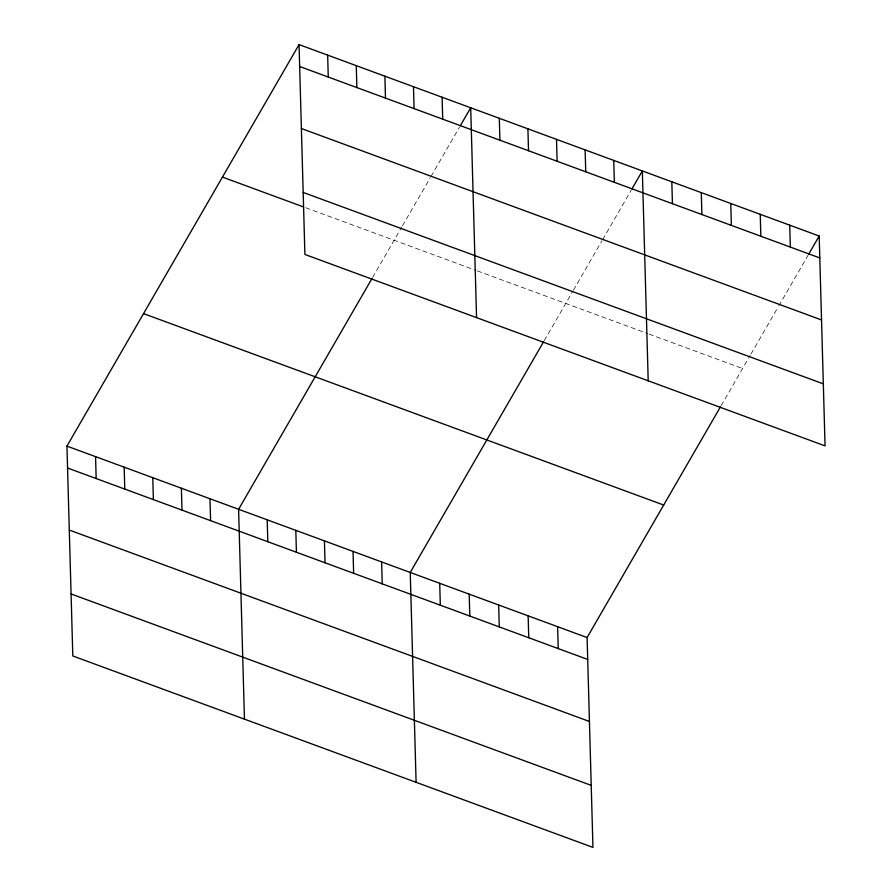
<?xml version="1.0" encoding="UTF-8"?>
<svg xmlns="http://www.w3.org/2000/svg" width="892" height="892" viewBox="0 0 892 892"><rect width="100%" height="100%" fill="white"/><g stroke="black" fill="none" stroke-linecap="round" stroke-linejoin="round"><path stroke-width="0.67" stroke-dasharray="4.46 3.34" d="M372.644 277.39L401.757 227.025M402.459 225.821L430.312 177.631M431.003 176.426L459.558 127.043M544.287 340.566L572.709 291.394M573.411 290.19L601.955 240.807M602.658 239.602L631.202 190.208M721.137 405.648L750.261 355.272M750.952 354.068L778.114 307.093M778.805 305.889L808.052 255.302M305.677 207.725L476.027 270.421M477.32 270.9L647.77 333.619M649.053 334.099L742.601 368.53"/><path stroke-width="1.34" d="M720.446 406.841L587.092 637.546L592.957 847.4L72.809 655.977L66.945 446.112L299.043 44.6L819.191 236.023L825.055 445.888L304.908 254.454L299.043 44.6M371.953 278.594L238.599 509.287L244.453 719.142M460.25 125.839L470.697 107.765L476.562 317.63M543.596 341.759L410.242 572.452L416.107 782.317M631.904 189.004L642.34 170.941L648.205 380.795M808.743 254.097L819.191 236.023M299.656 66.51L819.804 257.933M301.396 128.526L821.532 319.949M303.18 192.438L823.327 383.861M222.454 177.095L303.079 206.777M143.534 313.616L663.681 505.039M66.945 446.112L587.092 637.546M67.558 468.021L587.705 659.444M69.286 530.049L589.434 721.472M71.07 593.949L591.218 785.373M789.721 225.174L790.334 247.084M760.24 214.325L760.854 236.235M730.771 203.488L731.384 225.386M701.29 192.639L701.904 214.537M671.821 181.79L672.434 203.688M613.741 160.415L614.343 182.314M585.13 149.878L585.743 171.788M556.519 139.353L557.132 161.262M557.611 626.697L558.225 648.596M527.908 128.827L528.521 150.726M528.142 615.848L528.755 637.747M499.308 118.301L499.91 140.2M498.661 604.999L499.275 626.909M469.192 594.15L469.805 616.06M442.086 97.239L442.7 119.149M439.711 583.301L440.325 605.211M413.475 86.714L414.089 108.623M384.876 76.188L385.478 98.087M381.631 561.927L382.244 583.836M356.265 65.651L356.878 87.561M353.02 551.401L353.633 573.3M327.654 55.126L328.267 77.035M324.42 540.875L325.034 562.774M295.81 530.339L296.423 552.248M267.199 519.813L267.812 541.723M209.988 498.762L210.601 520.66M181.377 488.225L181.99 510.135M152.766 477.699L153.379 499.609M124.166 467.174L124.769 489.072M95.556 456.648L96.169 478.547"/></g></svg>
